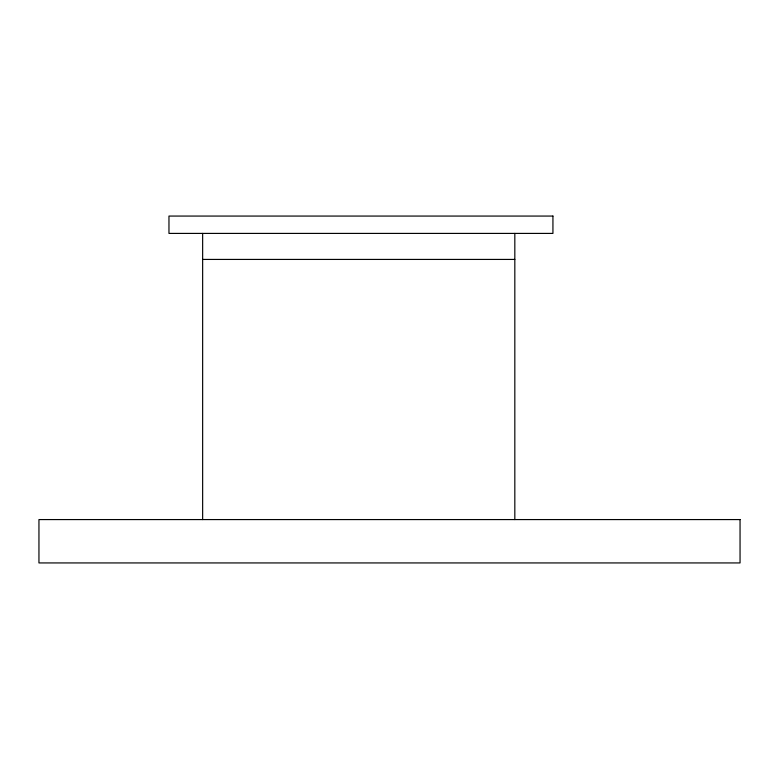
<?xml version="1.0" encoding="UTF-8"?>
<svg xmlns="http://www.w3.org/2000/svg" width="779" height="779" viewBox="0 0 779 779"><rect width="100%" height="100%" fill="white"/><g stroke="black" fill="none" stroke-linecap="round" stroke-linejoin="round"><path stroke-width="1.17" d="M202.647 259.426L514.822 259.426M514.822 233.408L514.822 519.574M202.647 233.408L202.647 519.574M552.934 216.065L168.965 216.065L168.965 233.408L552.934 233.408L552.934 216.065M740.05 519.574L38.95 519.574L38.95 562.935L740.05 562.935L740.05 519.574"/></g></svg>
